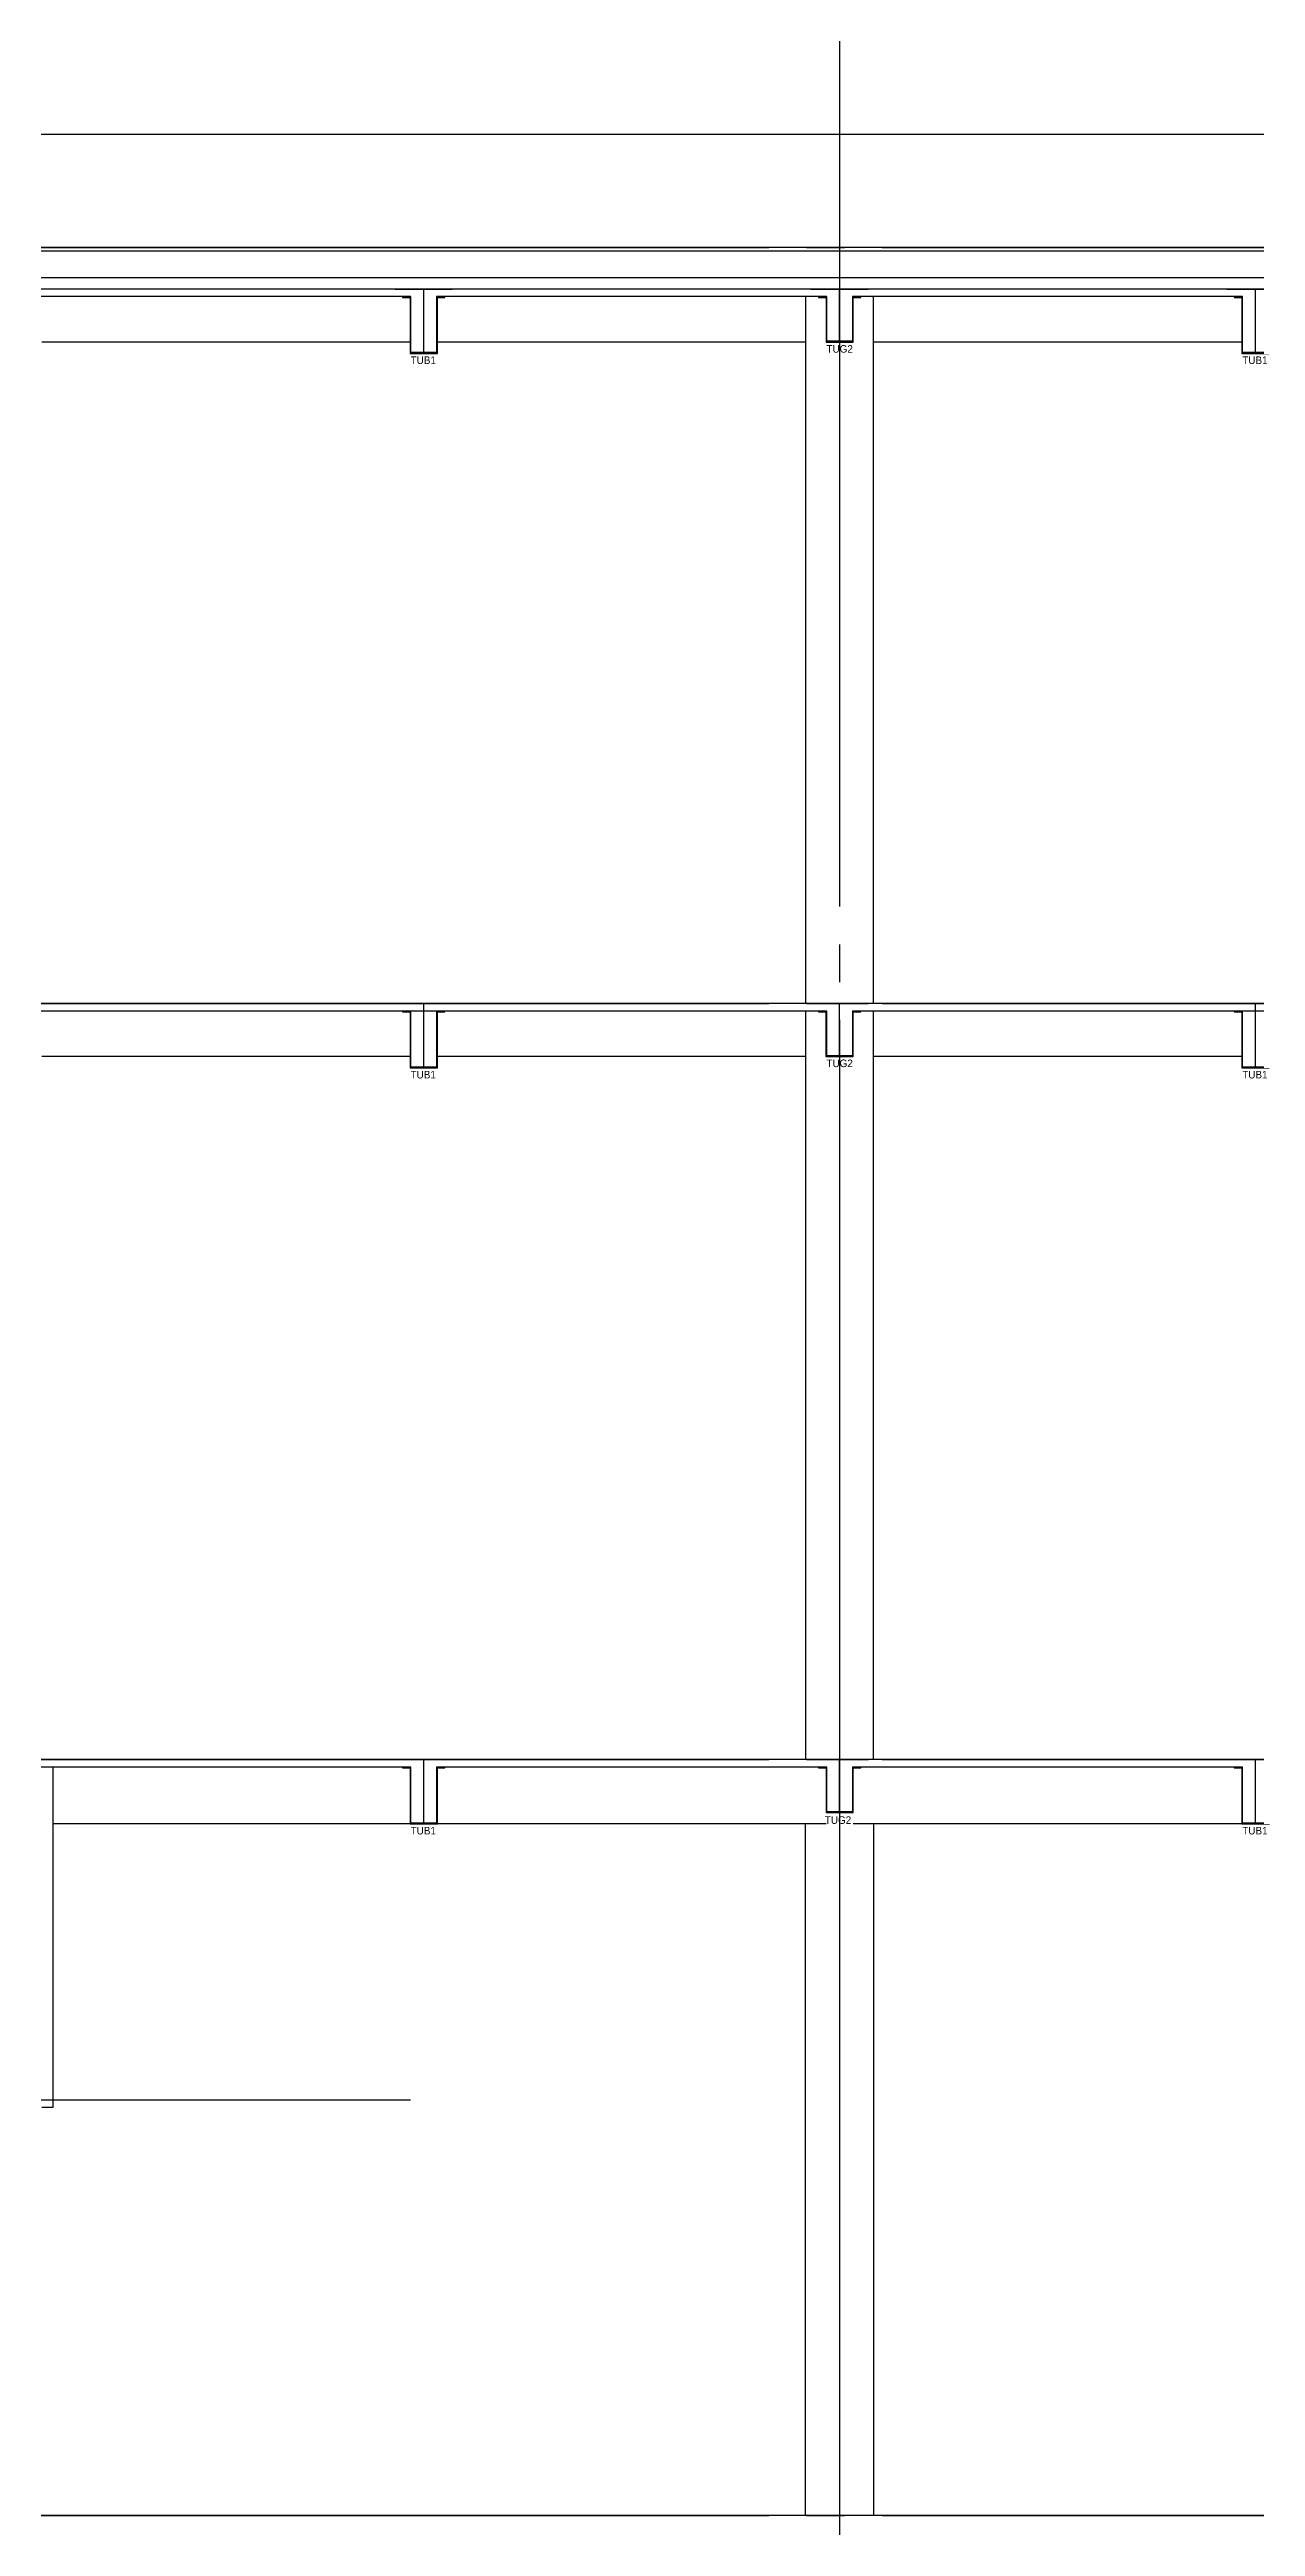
# Model space of a CAD drawing. Extents: x 152195838 to 323921156, y 365159662 to 730681027.
# Drawn here: x 160292920 to 160308870, y 365310919 to 365343682 of the extents above; entities that cross this region are included whole.
import ezdxf
from ezdxf.enums import TextEntityAlignment as Align

# ---------------------------------------------------------------- set-up
doc = ezdxf.new("R2010")
doc.units = 0
doc.header["$MEASUREMENT"] = 0
doc.linetypes.add('CEN', pattern=[63, 60, -1, 1, -1])
doc.layers.get('0').update_dxf_attribs({"linetype": 'CONTINUOUS'})
doc.layers.get('Defpoints').update_dxf_attribs({"linetype": 'CONTINUOUS'})
for name, color, linetype in [('4A.TEC CEN', 1, 'CEN'), ('4A.TEC 단열재', 252, 'CONTINUOUS'), ('4A.TEC 마감선 1', 6, 'CONTINUOUS'), ('4A.TEC 벽체 3', 4, 'CONTINUOUS'), ('ELE', 4, 'CONTINUOUS'), ('k-BESTO', 4, 'CONTINUOUS'), ('㈜SE&C 기둥', 2, 'CONTINUOUS'), ('㈜SE&C 벽체 1', 2, 'CONTINUOUS'), ('㈜SE&C 벽체 4', 7, 'CONTINUOUS'), ('㈜SE&C 심볼', 7, 'CONTINUOUS')]:
    doc.layers.add(name, color=color, linetype=linetype)
doc.layers.add('DEFPOINT', color=135, linetype='CONTINUOUS', plot=False)
doc.styles.add('돋움', font='')
doc.styles.get('돋움').set_extended_font_data('돋움')

# ---------------------------------------------------------------- blocks, each defined once
blk = doc.blocks.new('zw$F227')
at = {"layer": '4A.TEC 마감선 1'}
blk.add_line((109900, 8000), (22200, 8000), dxfattribs=at)
blk = doc.blocks.new('A$C3878f4c9')
at = {"layer": 'Defpoints'}
for p, q in [((0, 864), (760, 864)), ((380, 164), (380, 864))]:
    blk.add_line(p, q, dxfattribs=at)
at = {"layer": 'k-BESTO'}
for p, q in [((100, 764), (100, 754)), ((210, 764), (100, 764)), ((100, 764), (100, 764)), ((100, 754), (200, 754)), ((200, 754), (200, 164)), ((210, 174), (210, 764)), ((660, 764), (550, 764)), ((550, 764), (550, 174)), ((560, 164), (560, 754)), ((560, 754), (660, 754)), ((660, 754), (660, 764)), ((200, 164), (560, 164)), ((550, 174), (210, 174))]:
    blk.add_line(p, q, dxfattribs=at)
at = {"layer": 'DEFPOINT', "linetype": 'ByBlock', "style": '돋움'}
blk.add_text('TUG2', height=100, dxfattribs=at).set_placement((206, 73), align=Align.MIDDLE_LEFT)
blk = doc.blocks.new('A$C7607d1b9')
at = {"layer": 'Defpoints'}
for p, q in [((0, 1014), (760, 1014)), ((380, 164), (380, 1014))]:
    blk.add_line(p, q, dxfattribs=at)
at = {"layer": 'k-BESTO'}
for p, q in [((100, 914), (100, 904)), ((210, 914), (100, 914)), ((100, 914), (100, 914)), ((100, 904), (200, 904)), ((200, 904), (200, 164)), ((210, 174), (210, 914)), ((660, 914), (550, 914)), ((550, 914), (550, 174)), ((560, 164), (560, 904)), ((560, 904), (660, 904)), ((660, 904), (660, 914)), ((200, 164), (560, 164)), ((550, 174), (210, 174))]:
    blk.add_line(p, q, dxfattribs=at)
at = {"layer": 'DEFPOINT', "linetype": 'ByBlock', "style": '돋움'}
blk.add_text('TUB1', height=100, dxfattribs=at).set_placement((206, 73), align=Align.MIDDLE_LEFT)
blk = doc.blocks.new('A$Cd4ce2c0d')
at = {"layer": '㈜SE&C 기둥', "color": 8, "ltscale": 0.5}
for points in [[(22046, 9350), (22046, -550)], [(22946, -550), (22946, 9350)]]:
    blk.add_lwpolyline(points, dxfattribs=at)
at = {"layer": '㈜SE&C 벽체 1'}
for p, q in [((77996, 9450, 104129), (-4, 9450, 0)), ((22326, 9350, 29810), (11666, 9350, 15579)), ((33326, 9350, 44495), (22666, 9350, 30264))]:
    blk.add_line(p, q, dxfattribs=at)
at = {"layer": '㈜SE&C 벽체 4'}
for p, q in [((16816, 8750, 22455), (11946, 8750, 15953)), ((22046, 8750, 29437), (17176, 8750, 22935)), ((27816, 8750, 37139), (22946, 8750, 30638))]:
    blk.add_line(p, q, dxfattribs=at)
at = {"layer": 'ELE'}
for name, p in [('A$C7607d1b9', (16616, 8436)), ('A$C3878f4c9', (22116, 8586)), ('A$C7607d1b9', (27616, 8436))]:
    blk.add_blockref(name, p, dxfattribs=at)
blk = doc.blocks.new('A$Cfcc944ae')
at = {"layer": 'Defpoints'}
for p, q in [((0, 925), (760, 925)), ((380, 225), (380, 925))]:
    blk.add_line(p, q, dxfattribs=at)
at = {"layer": 'k-BESTO'}
for p, q in [((100, 825), (100, 815)), ((210, 825), (100, 825)), ((100, 825), (100, 825)), ((100, 815), (200, 815)), ((200, 815), (200, 225)), ((210, 235), (210, 825)), ((660, 825), (550, 825)), ((550, 825), (550, 235)), ((560, 225), (560, 815)), ((560, 815), (660, 815)), ((660, 815), (660, 825)), ((200, 225), (560, 225)), ((550, 235), (210, 235))]:
    blk.add_line(p, q, dxfattribs=at)
at = {"layer": 'DEFPOINT', "linetype": 'ByBlock', "style": '돋움'}
blk.add_text('TUG2', height=100, dxfattribs=at).set_placement((184, 124), align=Align.MIDDLE_LEFT)
blk = doc.blocks.new('dwg4BB8')
at = {"layer": '4A.TEC 벽체 3'}
for p, q in [((34100, 5400), (34100, 9900)), ((33950, 5400), (34100, 5400))]:
    blk.add_line(p, q, dxfattribs=at)
at = {"layer": '㈜SE&C 기둥', "color": 8, "ltscale": 0.5}
for points in [[(44050, 0), (44050, 9150)], [(44950, 9150), (44950, 0)]]:
    blk.add_lwpolyline(points, dxfattribs=at)
at = {"layer": '㈜SE&C 벽체 1'}
for p, q in [((111100, 10000, 104238), (22000, 10000, -59)), ((38830, 9900, 19642), (33670, 9900, 13602)), ((44330, 9900, 26080), (39170, 9900, 20040)), ((49830, 9900, 32518), (44670, 9900, 26478))]:
    blk.add_line(p, q, dxfattribs=at)
at = {"layer": '㈜SE&C 벽체 4'}
for p, q in [((44320, 9150, 26068), (34100, 9150, 14105)), ((55320, 9150, 38944), (44680, 9150, 26490))]:
    blk.add_line(p, q, dxfattribs=at)
at = {"layer": 'ELE'}
for name, p in [('A$C7607d1b9', (38620, 8986)), ('A$Cfcc944ae', (44120, 9075)), ('A$C7607d1b9', (49620, 8986))]:
    blk.add_blockref(name, p, dxfattribs=at)
blk = doc.blocks.new('A$Cc43227fc')
at = {"layer": 'Defpoints'}
for p, q in [((0, 864), (760, 864)), ((380, 164), (380, 864))]:
    blk.add_line(p, q, dxfattribs=at)
at = {"layer": 'k-BESTO'}
for p, q in [((100, 764), (100, 754)), ((210, 764), (100, 764)), ((100, 764), (100, 764)), ((100, 754), (200, 754)), ((200, 754), (200, 164)), ((210, 174), (210, 764)), ((660, 764), (550, 764)), ((550, 764), (550, 174)), ((560, 164), (560, 754)), ((560, 754), (660, 754)), ((660, 754), (660, 764)), ((200, 164), (560, 164)), ((550, 174), (210, 174))]:
    blk.add_line(p, q, dxfattribs=at)
at = {"layer": 'DEFPOINT', "linetype": 'ByBlock', "style": '돋움'}
blk.add_text('TUG2', height=100, dxfattribs=at).set_placement((206, 73), align=Align.MIDDLE_LEFT)
blk = doc.blocks.new('A$C8f59f932')
at = {"layer": 'Defpoints'}
for p, q in [((0, 1015), (760, 1015)), ((380, 165), (380, 1015))]:
    blk.add_line(p, q, dxfattribs=at)
at = {"layer": 'k-BESTO'}
for p, q in [((100, 915), (100, 905)), ((210, 915), (100, 915)), ((100, 915), (100, 915)), ((100, 905), (200, 905)), ((200, 905), (200, 165)), ((210, 175), (210, 915)), ((660, 915), (550, 915)), ((550, 915), (550, 175)), ((560, 165), (560, 905)), ((560, 905), (660, 905)), ((660, 905), (660, 915)), ((200, 165), (560, 165)), ((550, 175), (210, 175))]:
    blk.add_line(p, q, dxfattribs=at)
at = {"layer": 'DEFPOINT', "linetype": 'ByBlock', "style": '돋움'}
blk.add_text('TUB1', height=100, dxfattribs=at).set_placement((206, 74), align=Align.MIDDLE_LEFT)
blk = doc.blocks.new('dwgD765')
at = {"layer": '4A.TEC 단열재'}
blk.add_line((88750, 9600), (250, 9600), dxfattribs=at)
at = {"layer": '4A.TEC 마감선 1', "color": 6, "ltscale": 0.5}
for p, q in [((88750, 10000), (750, 10000)), ((88250, 9950), (750, 9950))]:
    blk.add_line(p, q, dxfattribs=at)
at = {"layer": '㈜SE&C 기둥', "color": 8, "ltscale": 0.5}
for points in [[(22050, 9350), (22050, 0)], [(22950, 0), (22950, 9350)]]:
    blk.add_lwpolyline(points, dxfattribs=at)
at = {"layer": '㈜SE&C 벽체 1'}
for p, q in [((88770, 9450), (230, 9450)), ((16830, 9350), (11670, 9350)), ((22330, 9350), (17170, 9350)), ((27830, 9350), (22670, 9350))]:
    blk.add_line(p, q, dxfattribs=at)
at = {"layer": '㈜SE&C 벽체 4'}
for p, q in [((16820, 8750), (11950, 8750)), ((22050, 8750), (17180, 8750)), ((27820, 8750), (22950, 8750))]:
    blk.add_line(p, q, dxfattribs=at)
at = {"layer": 'ELE'}
for name, p in [('A$C8f59f932', (16620, 8435, -208125)), ('A$Cc43227fc', (22120, 8586)), ('A$C8f59f932', (27620, 8435, -208125))]:
    blk.add_blockref(name, p, dxfattribs=at)

msp = doc.modelspace()

# ---------------------------------------------------------------- linework, layer by layer
at = {"layer": '4A.TEC CEN', "color": 8, "ltscale": 500}
for p, q in [((160303370.07, 365362346.04), (160303370.07, 365292761.87)), ((160281120.07, 365342563.33), (160440798.99, 365342563.33)), ((160209434.12, 365341063.33), (160440798.99, 365341063.33)), ((160209434.12, 365331063.33), (160440798.99, 365331063.33)), ((160209434.12, 365321063.33), (160440798.99, 365321063.33)), ((160209434.12, 365316563.33), (160297692.46, 365316563.33)), ((160209434.12, 365311063.33), (160440798.99, 365311063.33))]:
    msp.add_line(p, q, dxfattribs=at)

# ---------------------------------------------------------------- block references
msp.add_blockref('zw$F227', (160258770.07, 365303063.33))
at = {"layer": 'ELE'}
msp.add_blockref('A$Cd4ce2c0d', (160280873.74, 365321613.33), dxfattribs=at)
at = {"layer": '㈜SE&C 심볼'}
for name, p in [('dwgD765', (160280870.07, 365331063.33)), ('dwg4BB8', (160258870.07, 365311063.33))]:
    msp.add_blockref(name, p, dxfattribs=at)

doc.saveas('drawing.dxf')
